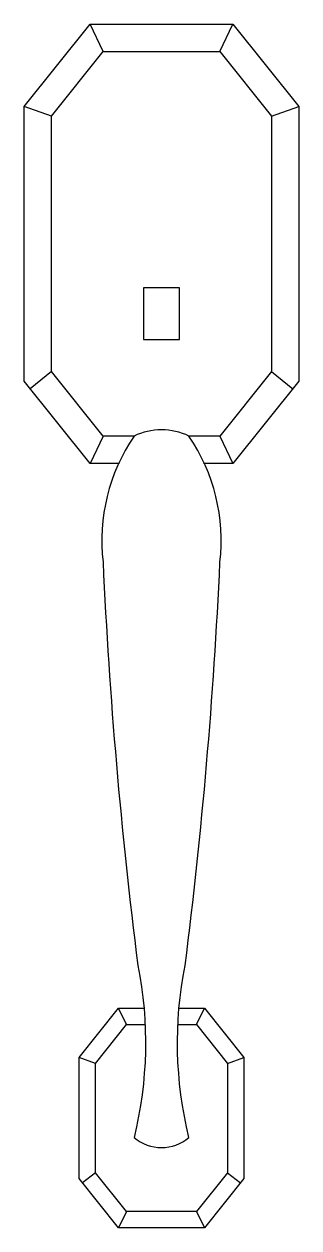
# Model space of a CAD drawing. Header units: metres. Extents: x 877 to 959, y 183 to 543.
import ezdxf

# ---------------------------------------------------------------- set-up
doc = ezdxf.new("R2010")
doc.units = ezdxf.units.M
doc.layers.add('3', color=3, linetype='Continuous')
doc.layers.add('7', color=7, linetype='Continuous')

msp = doc.modelspace()

# ---------------------------------------------------------------- linework, layer by layer
at = {"layer": '3'}
for p, q in [((900.26, 534.66), (896.31, 542.88)), ((935.1, 534.66), (939.05, 542.88)), ((884.8, 515.34), (876.58, 518.22)), ((950.56, 515.34), (958.78, 518.22)), ((884.8, 438.91), (878.39, 433.78)), ((950.56, 438.91), (956.98, 433.78)), ((900.26, 419.59), (896.31, 411.37)), ((935.1, 419.59), (939.05, 411.37)), ((907.23, 243.5), (904.86, 248.43)), ((928.13, 243.5), (930.5, 248.43)), ((897.95, 231.9), (893.02, 233.63)), ((937.41, 231.9), (942.34, 233.63)), ((897.95, 199.2), (894.1, 196.12)), ((937.41, 199.2), (941.26, 196.12)), ((907.23, 187.61), (904.86, 182.67)), ((928.13, 187.61), (930.5, 182.67))]:
    msp.add_line(p, q, dxfattribs=at)
for points in [[(909.46, 419.59), (900.26, 419.59), (884.8, 438.91), (884.8, 515.34), (900.26, 534.66), (935.1, 534.66), (950.56, 515.34), (950.56, 438.91), (935.1, 419.59), (925.9, 419.59)], [(922.7, 243.5), (928.13, 243.5), (937.41, 231.9), (937.41, 199.2), (928.13, 187.61), (907.23, 187.61), (897.95, 199.2), (897.95, 231.9), (907.23, 243.5), (912.66, 243.5)]]:
    msp.add_lwpolyline(points, dxfattribs=at)
at = {"layer": '7'}
for p, q in [((905.15, 411.37), (901.24, 411.37)), ((934.12, 411.37), (930.22, 411.37)), ((927.54, 182.67), (907.82, 182.67))]:
    msp.add_line(p, q, dxfattribs=at)
for points in [[(905.15, 411.37), (896.31, 411.37), (876.58, 436.03), (876.58, 518.22), (896.31, 542.88), (939.05, 542.88), (958.78, 518.22), (958.78, 436.03), (939.05, 411.37), (930.22, 411.37)], [(923.01, 248.43), (930.5, 248.43), (942.34, 233.63), (942.34, 197.47), (930.5, 182.67), (904.86, 182.67), (893.02, 197.47), (893.02, 233.63), (904.86, 248.43), (912.35, 248.43)]]:
    msp.add_lwpolyline(points, dxfattribs=at)
msp.add_lwpolyline([(912.27, 448.53), (923.1, 448.53), (923.1, 463.98), (912.27, 463.98)], close=True, dxfattribs=at)
msp.add_lwpolyline([(909.46, 419.59, 0.18), (900.19, 381.83, 0.02), (910.61, 261.22, -0.11), (909.46, 209.76, 0.37), (925.9, 209.76, -0.11), (924.75, 261.22, 0.02), (935.17, 381.83, 0.18), (925.9, 419.59, 0.23)], format="xyb", close=True, dxfattribs=at)

doc.saveas('drawing.dxf')
